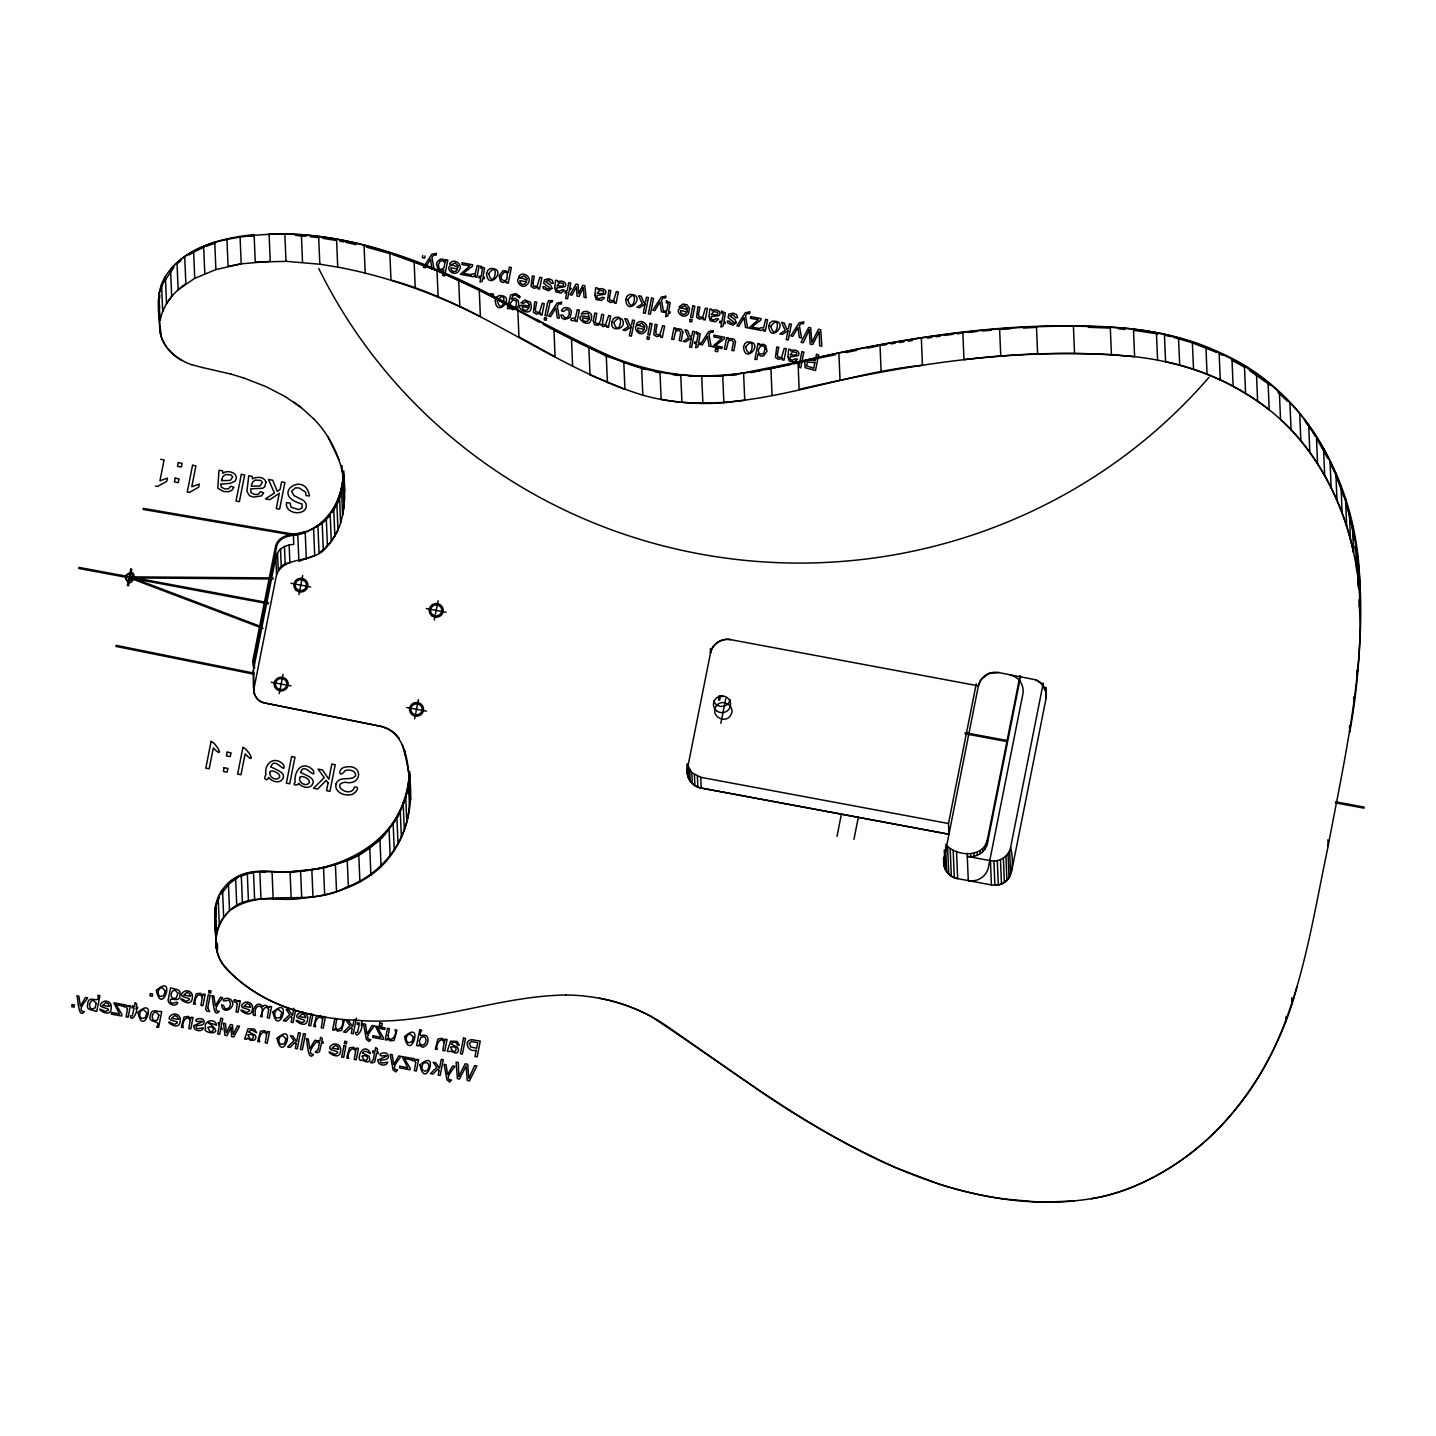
<?xml version="1.0" encoding="UTF-8"?>
<svg xmlns="http://www.w3.org/2000/svg" width="1436" height="1436" viewBox="0 0 1436 1436"><rect width="100%" height="100%" fill="white"/><g stroke="black" fill="none" stroke-linecap="round" stroke-linejoin="round"><path stroke-width="1.5" d="M409.17 772.622C408.004 842.16 334.103 877.252 272.481 871.419C259.252 870.449 245.215 871.149 233.817 878.688C213.551 891.505 212.995 917.155 216.1 938.247M358.677 1020.422C308.686 1018.68 254.316 1003.602 221.988 962.964C208.274 941.98 219.223 911.304 242.415 902.508C261.388 895.454 282.102 901.593 301.739 898.326C326.116 895.956 350.671 889.369 370.901 875.08C400.177 854.402 413.604 816.922 410.14 782.01M410.499 799.96C408.093 775.045 411.486 735.124 381.33 726.49L264.242 702.886C257.547 701.504 252.844 694.827 254.064 688.041L276.574 574.651C284.884 554.35 315.381 564.599 327.426 545.86C346.345 526.079 345.609 496.264 343.707 470.882M1359.264 606.566C1365.69 504.808 1316.65 394.056 1219.236 352.341C1173.768 330.836 1123.006 326.044 1073.374 325.864C978.867 324.841 885.24 341.624 793.498 362.895L748.228 371.978C673.322 387.738 599.71 357.456 536.633 319.474M286.41 504.916L286.464 502.636L290 503.013L291.131 507.195L298.526 509.6L302.027 508.003L302.116 503.982C268.37 495.151 305.024 469.41 309.512 495.959L306.048 495.617L305.563 492.117L299.191 487.971L295.421 487.881L291.508 491.22L293.967 495.582L303.517 500.446L305.958 503.462C308.507 512.724 295.798 514.985 289.982 510.552A7.844 7.629 -2.4 0 1 286.41 504.916M215.795 916.204L216.01 908.539M159.611 298.526L159.791 294.685M1327.905 839.755L1328.156 846.055C1352.64 714.966 1392.561 559.16 1316.435 436.526C1273.211 366.539 1190.516 330.136 1110.297 327.39C1005.11 321.431 900.157 338.322 798.003 362.141C741.281 376.986 679.856 383.466 623.816 362.267C508.847 312.492 400.59 229.455 269.07 233.996L270.219 261.316L241.212 263.829L215.903 269.591L214.754 242.289C319.654 215.292 427.425 259.521 518.342 309.368M343.15 472.982C343.114 500.428 325.99 528.538 297.755 533.995L298.903 561.296L314.717 555.463L313.586 528.161C333.69 517.75 342.701 494.487 343.33 472.893L344.478 500.195M343.958 476.465L341.912 490.43M191.544 364.672C177.741 359.808 164.781 349.756 160.742 335.162C158.983 315.723 154.567 294.075 165.391 276.394C184.49 247.046 221.736 237.837 254.513 234.571M159.647 327.552L159.145 292.495M1020.583 676.464L987.465 843.022C985.778 852.033 976.175 858.154 967.272 856.359L990.427 860.685L991.432 884.935L957.615 878.635C948.729 877.109 942.106 867.9 944.026 858.997L978.383 685.87A17.16 16.711 -2.4 0 1 980.985 679.695L988.614 673.574L998.63 672.533M1011.572 871.616L1046.054 698.47L1045.821 687.395M410.032 774.74L408.057 788.705M313.694 1015.037A164.422 160.15 -2.4 0 1 228.45 971.041A43.044 41.931 -2.4 0 1 223.675 917.317L229.563 910.729L228.414 883.427C240.081 872.442 256.775 870.503 272.05 872.065C297.521 872.388 323.441 869.731 347.243 860.146C383.322 846.737 407.716 810.784 409.368 772.694L410.516 800.014M343.886 506.962L342.594 515.147L341.463 487.935M121.073 576.339L121.27 575.298M125.973 576.285C124.806 585.691 139.328 577.99 130.694 573.826M137.982 579.48L138.179 578.439M399.136 738.194L394.415 732.791L388.384 728.842L381.312 726.419L264.206 702.868C249.72 699.314 254.244 681.597 253.328 670.504L275.856 557.132C277.489 548.767 285.926 544.639 293.788 544.406L293.375 534.659L297.755 533.995M279.248 693.624L283.071 674.435M298.921 594.683L302.727 575.495M422.812 255.482L422.363 257.672L424.625 258.103L425.056 255.895M293.913 1008.269L292.495 1015.432L288.708 1009.939L286.159 1009.454L289.785 1014.516L283.43 1020.763L285.89 1021.211L290.898 1016.114L292.046 1017.675L291.149 1022.199L293.124 1022.558L295.475 1010.764M354.082 1019.488L352.646 1026.65L348.876 1021.158L346.327 1020.673L349.953 1025.735L343.599 1031.981L346.04 1032.43L351.066 1027.332L352.197 1028.912L351.299 1033.417L353.292 1033.794L356.415 1018.052M414.627 718.88L418.432 699.691M434.282 619.939L438.106 600.751M362.034 1020.673L361.459 1023.509L362.913 1023.778L362.626 1025.268L361.172 1024.999C364.062 1028.014 355.859 1040.113 355.572 1032.43L357.582 1032.304L359.197 1024.622L357.205 1024.263L357.492 1022.755L359.485 1023.132M730.709 639.648C721.805 637.853 712.202 643.974 710.515 652.985L687.503 768.404C685.726 777.343 692.278 786.569 701.217 788.059L948.945 834.262L948.478 823.51L976.247 683.841M719.328 695.886L718.503 700.014L719.58 700.212L720.387 696.101M720.836 723.331L725.754 698.596M837.009 836.308L841.406 814.14L948.873 834.262M853.935 839.396L858.333 817.299M945.516 844.278C955.64 856.394 983.014 858.71 987.34 839.988L1020.009 675.62M990.427 860.685C999.33 862.497 1008.934 856.359 1010.621 847.348L1043.29 682.98M1328.192 845.983C1308.699 937.367 1296.941 1037.402 1233.883 1111.302C1200.532 1151.708 1155.154 1183.408 1104.015 1196.206C1033.776 1211.625 960.217 1195.488 895.274 1167.504C806.942 1129.36 731.139 1069.299 651.459 1016.67C625.324 1002.597 595.832 995.31 566.197 994.986M229.563 910.729C262.573 886.353 309.458 908.252 345.789 887.412C386.284 873.196 416.781 829.972 407.627 786.389M160.293 319.815C163.219 304.773 173.451 292.28 185.818 283.718M404.629 800.839L407.07 792.654M214.754 242.289C198.222 247.638 182.031 255.823 170.543 269.196L171.674 296.498L166.522 303.732L165.373 276.43L158.714 294.559L159.558 308.201M337.729 503.049L340.96 493.805M216.926 903.944L219.134 897.751M397.718 817.138L404.019 802.886M163.489 282.712L174.007 267.114M125.955 576.357L127.499 574.328L130.766 573.826M317.894 525.558L319.043 552.86A52.001 50.637 -2.4 0 0 331.285 541.3L337.981 529.974L336.85 502.726M991.378 884.935C1013.583 887.986 1014.355 863.305 1010.621 847.348M222.544 889.602C215.418 899.6 212.743 912.506 216.172 924.371M221.288 893.982L229.239 883.696L238.125 877.396M332.111 512.562L336.616 504.951M395.456 820.62L381.976 838.121M322.903 522.866L329.652 515.865M380.684 839.593L359.413 855.048M177.849 263.165L180.9 260.742M194.704 278.297L178.136 289.821L177.005 262.519M321.161 524.032L307.466 531.715M189.013 254.998L192.568 252.844M347.817 860.541L357.474 855.964M194.327 251.767L204.307 247.064M215.867 269.555L194.74 278.351L193.609 251.049M240.063 876.642L245.897 874.398M206.156 246.382L215.382 243.043M345.843 861.241L324.033 867.882M305.401 531.464C295.224 535.395 279.392 532.72 275.568 546.201L252.682 661.314L253.633 668.314M305.778 532.451C295.995 536.543 280.487 533.42 276.627 546.452L253.759 661.457L254.639 667.902M800.175 362.375L809.868 360.041M793.749 363.918L796.747 363.2M799.152 389.353C908.755 363.99 1021.911 345.986 1134.62 356.666C1173.643 361.082 1212.056 372.821 1245.586 393.5C1319.307 436.885 1358.061 523.314 1360.018 606.656M390.969 280.128C480.988 304.737 554.063 367.849 642.807 395.187C736.865 421.538 829.523 374.24 922.468 365.3L921.32 337.998M811.807 359.574L835.303 354.746M845.983 352.556L856.664 350.366M867.344 348.176L878.024 345.986M750.579 372.588L761.367 370.434M765.693 369.555L791.577 364.367M320.12 868.6L284.705 872.37M471.493 1039.718C462.805 1040.687 468.531 1053.127 476.267 1050.093L474.993 1056.483L477.147 1056.896L480.27 1041.154L471.834 1039.718M882.314 345.214L886.622 344.532M890.93 343.868L895.238 343.186M899.546 342.522L903.854 341.84M908.162 341.176L912.47 340.494M927.548 338.124L931.856 337.46M936.146 336.778L940.454 336.114M944.762 335.432L953.037 334.283M247.854 873.662L251.982 873.052M968.402 332.416L976.318 331.572M956.986 333.798L962.91 333.08M248.59 236.33L254.603 235.612M659.986 372.103L661.134 399.405A236.994 230.819 -2.4 0 0 723.87 402.762L744.745 400.267L743.597 373.073M730.78 375.424L736.686 374.814M982.673 330.98L991.163 330.19M723.403 696.514L718.862 696.388M1074.182 1201.052L1040.346 1202.219L1004.715 1199.042A388.528 378.422 -2.4 0 1 939.826 1184.467L895.292 1167.45A872.837 850.13 -2.4 0 1 752.195 1085.688L667.148 1026.327A172.948 168.443 -2.4 0 0 599.512 998.182M999.635 329.4L1010.477 328.808M1023.473 328.072L1036.469 327.354M722.918 376.232L689.316 376.214M566.215 994.986C496.156 995.974 429.274 1026.094 358.641 1020.422M273.109 577.918L129.635 576.859L129.617 577.918L273.109 578.977M258.175 872.137L265.516 872.316M1088.255 327.3L1110.207 328.108M295.565 235.432L306.065 236.276M285.961 261.316L319.797 264.242L318.648 236.922M962.838 332.362L963.969 359.664A823.223 801.791 -2.4 0 1 1111.464 354.638L1134.62 356.702L1133.471 329.4M1118.465 328.772L1125.07 329.454M1133.884 330.37L1158.08 333.96M310.356 236.743L318.971 237.712M673.071 374.76L678.959 375.514M322.813 238.304L336.186 240.476M319.779 264.188L337.729 267.132L336.58 239.83M297.431 534.838L143.331 508.38L143.133 509.421L292.836 535.125M687.377 764.114L687.557 768.404A17.16 16.711 -2.4 0 0 701.163 788.059L841.406 814.14M339.973 241.194L343.76 241.894M655.444 371.942L659.375 372.66M160.724 459.323L164.081 459.951L159.934 480.791L167.438 478.116L166.809 481.275L157.565 486.481L155.393 486.086M998.576 672.533L1035.769 679.802L1041.333 683.41L1046 691.811M290.916 583.285L310.625 586.965M426.295 608.541L446.058 612.221M268.586 602.761L78.998 567.399L78.783 568.441L268.37 603.802M965.189 732.701L1007.085 740.509M1335.534 801.791L1364.2 807.122L1363.985 808.163L1335.336 802.832M964.992 733.742L1006.869 741.55M271.26 682.226L290.969 685.887M406.621 707.463L426.402 711.161M687.629 775.081L687.162 764.329L691.865 772.73L700.768 777.307L948.478 823.51M254.01 673.143L116.119 645.356L115.903 646.397L253.795 674.184M202.476 367.526L231.016 374.114M1165.978 335.557L1171.255 336.652M337.711 267.096C387.379 276.448 435.305 293.734 480.378 316.512L479.229 289.21M345.807 242.361L356.074 244.676M645.644 369.537L606.279 356.11L553.937 330.226M191.509 364.654L202.512 367.562M366.431 247.118L390.036 253.616M1173.338 337.263L1192.077 342.701L1216.723 352.484M1009.203 674.507L1015.521 677.038M230.981 374.078L243.743 377.991M392.064 254.28L437.082 270.524M243.707 377.955L266.324 386.751L285.333 396.659M261.37 626.706L129.814 576.895L129.419 577.882L263.057 628.483M439.057 271.386L477.416 288.995M589.999 374.814L624.947 389.479L623.816 362.267M479.283 289.892L539.667 322.364M1218.769 353.292L1222.646 355.374M1232.375 360.58L1244.025 366.826M543.239 324.339L552.16 329.239M518.935 336.85L555.086 356.792L553.937 329.562M285.297 396.623L301.021 407.429L313.802 418.917M1249.41 370.398L1270.16 385.189M182.121 360.544C169.933 353.92 160.132 341.732 159.611 327.462M293.59 401.954L301.057 407.465M1277.95 392.297L1287.733 401.416M313.766 418.881C332.649 438.267 344.101 464.708 344.55 491.83M1305.234 421.538L1308.07 425.505M1309.076 426.905L1311.068 429.705M1312.073 431.105L1315.304 436.4M1317.476 439.937L1327.6 458.21M327.964 436.741L339.219 460.471M1330.418 463.882L1334.206 471.439M1335.139 473.324L1344.042 497.018M1346.447 504.951L1349.768 516.852M215.4 921.445L216.208 924.73M1350.666 520.514L1351.689 525.522M1352.084 527.497L1352.891 531.446M158.498 300.25L160.132 320.461M1353.466 535.718L1354.058 539.99M1354.92 546.416L1355.494 550.688M1356.374 557.096L1356.948 561.368M1357.792 578.6L1358.205 587.216M1357.702 561.243L1358.833 588.563M1359.156 599.602L1360.215 624.822A693.965 675.907 -2.4 0 1 1349.768 732.145L1349.463 725.934M1355.548 543.221L1356.697 570.541M1352.425 525.343L1353.574 552.645A275.335 268.173 -2.4 0 0 1309.847 452.34A209.333 203.894 -2.4 0 0 1280.535 419.402L1279.368 392.136M1356.823 670.307L1357.164 678.707M1349.302 511.934L1350.45 539.236M1345.496 498.723L1346.645 526.025M1353.645 697.124L1354.004 705.525M1341.009 485.745L1342.139 513.047M1335.839 473L1336.988 500.302M1330.005 460.543L1331.154 487.845M1323.543 448.373L1324.692 475.675M1316.435 436.526L1317.566 463.846M1308.699 425.056L1309.829 452.358M1299.706 413.406L1300.854 440.708M1289.923 402.421L1291.072 429.723M1268.078 382.586L1269.209 409.888A247.943 241.499 -2.4 0 0 1165.583 361.728L1164.417 334.462M1291.7 997.769L1291.969 1004.069M1286.028 1016.347L1286.189 1020.547M1256.482 374.042L1257.631 401.344M1244.456 366.198L1245.586 393.5M1231.98 359.054L1233.129 386.356M1219.128 352.628L1220.277 379.93M1205.917 346.938L1207.048 374.24M1192.365 342.001L1193.513 369.321M1178.525 337.837L1179.674 365.157M1156.447 332.901L1157.595 360.221M1110.297 327.39L1111.446 354.692M1073.41 326.187L1074.541 353.489M1036.469 326.618L1037.618 353.92M1045.587 687.449L1046.054 698.47M999.6 328.682L1000.748 355.984M1009.616 850.597L1010.639 874.865A17.178 16.729 -2.4 0 1 994.879 885.24L993.909 860.99M1008.018 853.522L1009.041 877.773M1005.918 856.018L1006.923 880.286M1003.369 858.082L1004.392 882.35M1000.461 859.625L1001.484 883.894M997.284 860.613L998.307 884.881M987.34 839.988L987.465 843.022M986.335 843.237L986.46 846.289M984.737 846.163L984.863 849.197M982.619 848.658L982.745 851.71M980.07 850.722L980.196 853.756M977.162 852.266L977.288 855.3M973.985 853.253L974.111 856.287M970.628 853.612L970.754 856.664M967.146 853.325L968.295 880.627M956.52 851.333L957.668 878.635A17.16 16.711 -2.4 0 1 951.278 876.122A17.286 16.837 -2.4 0 1 945.032 868.762A17.16 16.711 -2.4 0 1 944.008 859.051M953.181 850.363L954.312 877.665M950.183 848.82L951.332 876.122M947.616 846.755L948.765 874.057M945.606 846.378L946.665 871.58M944.278 849.843L945.085 868.762M943.721 857.256L944.08 865.657M943.524 858.189L943.703 862.39M879.999 344.837L881.148 372.139M838.875 352.897L840.024 380.199M798.003 362.141L799.152 389.443M770.917 368.119L772.047 395.421M722.721 375.532L723.87 402.834M701.737 376.196L702.886 403.498M710.335 648.677L710.515 652.985M700.768 777.307L701.217 788.059M680.772 375.047L681.92 402.367M697.411 776.337L697.86 787.09M694.432 774.776L694.88 785.528M691.865 772.73L692.314 783.482M689.765 770.252L690.213 780.987M688.167 767.416L688.616 778.168M641.677 367.885L642.807 395.187M606.261 355.446L607.41 382.748M588.868 347.602L590.016 374.904M571.474 338.914L572.623 366.216M517.804 309.602L518.952 336.921M458.64 279.284L459.789 306.586M436.975 269.806L438.124 297.108M414.106 260.921L415.237 288.241M389.838 252.862L390.987 280.164M409.691 771.509L409.96 777.809M408.955 771.509L409.134 775.709M404.916 750.759L405.096 754.959M405.634 794.88L406.783 822.182M403.157 802.778L404.306 830.098M400.231 810.137L401.38 837.457M396.892 816.958L398.023 844.278M393.141 823.277L394.29 850.579M389.066 829.093L390.197 856.394M364.062 245.753L365.193 273.073M379.93 839.306L381.079 866.608M369.752 847.779L370.901 875.08M358.767 854.671L359.915 881.991M342.019 465.479L342.271 471.78M342.755 479.732L343.904 507.034M339.47 495.797L340.619 523.099M333.726 508.793L334.875 536.113M347.243 860.146L348.392 887.466M330.172 514.052L331.303 541.354M326.277 518.558L327.426 545.86M322.149 522.381L323.297 549.683M335.414 864.364L336.545 891.666M301.398 235.019L302.529 262.321M323.513 867.47L324.662 894.79M305.186 531.876L306.335 559.178M311.827 869.642L312.976 896.944M284.849 234.05L285.997 261.352L255.249 262.106L254.136 234.84M289.139 545.106L289.875 562.661A15.24 14.845 -2.4 0 0 278.261 570.146L277.543 552.645M300.591 871.024L301.739 898.326M284.454 546.398L285.19 563.953M280.505 549.001L281.241 566.556M290.054 871.778L291.185 899.08M275.856 557.132L276.592 574.687M272.05 872.065L273.199 899.367M240.063 236.527L241.212 263.829L228.073 266.324L226.924 239.022M253.328 670.504L254.064 688.041M259.844 871.742L260.975 899.062M253.49 872.065L254.621 899.367M247.279 873.25L248.41 900.551M241.284 875.278L242.433 902.58M235.612 878.114L236.761 905.416M203.643 246.31L204.792 273.63M222.544 890.015L223.675 917.335M218.182 897.662L219.331 924.963M217.321 943.183L217.59 949.483M215.526 906.098L216.674 933.4M216.369 944.547L216.549 948.747M214.844 911.25L215.938 943.685M184.706 256.47L185.854 283.772M161.55 284.22L162.699 311.522M160.491 328.862L160.742 335.162M1358.869 579.354L1358.959 587.432M254.046 687.97L254.082 693.032M730.206 699.655A8.58 8.365 -2.4 0 1 713.656 700.822M968.295 880.591A17.16 16.711 -2.4 0 0 988.435 867.29L1022.845 694.162A17.16 16.711 -2.4 0 0 1015.593 677.11M998.523 672.569A17.16 16.711 -2.4 0 0 988.489 673.628A17.304 16.855 -2.4 0 0 980.985 679.695L978.437 685.87L730.655 639.648A17.16 16.711 -2.4 0 0 720.639 640.707M1035.715 679.802A17.178 16.729 -2.4 0 1 1046.305 695.096M1209.058 377.255A534.282 520.37 -2.4 0 1 318.756 268.496M710.461 652.985A17.16 16.711 -2.4 0 1 720.585 640.743M402.242 744.745A210.553 205.079 -2.4 0 1 410.283 786.192M1091.001 1198.827A190.126 185.19 -2.4 0 0 1141.476 1183.192A261.244 254.441 -2.4 0 0 1233.883 1111.302A341.66 332.775 -2.4 0 0 1296.888 987.214M111.2 1005.631C112.564 1023.473 89.66 1002.436 105.223 1011.59C116.424 1007.192 93.681 1009.257 102.387 1002.238C105.384 999.707 110.823 1001.592 111.2 1005.631M180.146 1018.501C181.492 1036.325 158.606 1015.324 174.151 1024.442C185.459 1019.973 162.25 1022.414 171.315 1015.108C174.33 1012.559 179.751 1014.462 180.146 1018.501M216.531 1025.089C198.868 1019.524 215.49 1025.017 215.741 1031.048C213.587 1035.23 202.422 1030.868 205.599 1029.02C202.638 1020.619 215.131 1017.334 216.531 1025.089M265.965 481.957L264.798 486.714L262.698 488.258L250.779 488.832L250.977 492.674L254.567 494.487L258.247 494.343L260.472 491.776L263.668 492.835L261.531 495.869L253.562 497.107L249.559 495.761L246.902 491.435L248.751 475.747L252.269 476.411L252.449 478.906C256.703 476.447 264.152 476.519 265.965 481.957M307.573 1016.814C308.919 1034.638 286.051 1013.619 301.596 1022.773C312.797 1018.375 290.054 1020.422 298.76 1013.421C301.757 1010.872 307.178 1012.775 307.573 1016.814M340.565 1048.406C341.912 1066.248 319.007 1045.228 334.57 1054.383C345.789 1049.985 323.028 1052.032 331.734 1045.013C334.75 1042.482 340.188 1044.385 340.565 1048.406M529.292 304.486L529.292 306.209C504.018 300.232 536.041 324.644 530.602 302.386L524.948 299.98L520.963 302.816L522.973 303.445L526.527 301.668L529.292 304.486M270.058 772.155C268.514 777.217 276.735 781.74 279.643 777.145C280.971 773.017 270.076 768.798 270.058 772.155M457.904 265.696L457.904 267.419C448.463 261.406 445.375 269.95 453.22 273.235A5.241 5.098 -2.4 0 0 458.981 270.686C463.918 264.35 453.273 257.08 449.594 264.027L451.586 264.655L455.14 262.878L457.904 265.696M687.413 308.507L687.395 310.23C677.954 304.217 674.884 312.743 682.71 316.046A5.223 5.098 -2.4 0 0 688.49 313.497L689.495 308.471L687.198 304.917L683.069 304.001L679.084 306.837L681.095 307.466L684.631 305.689L687.413 308.507M87.668 1004.285C85.298 1010.998 95.099 1009.957 94.938 1011.052L96.768 1011.393L99.892 995.669L97.917 995.292C100.161 1005.559 88.206 993.102 87.668 1004.285M192.298 995.31C193.627 1013.134 170.758 992.114 186.303 1001.269C197.522 996.871 174.761 998.917 183.467 991.917C186.483 989.368 191.903 991.271 192.298 995.31M252.449 1006.528C253.777 1024.353 230.909 1003.333 246.454 1012.488C257.654 1008.072 234.93 1010.136 243.617 1003.136C246.633 1000.587 252.036 1002.49 252.449 1006.528M499.19 275.73L500.482 281.276L502.977 282.515L506.711 281.42L506.423 282.892L508.218 283.233L511.36 267.455L509.367 267.096L508.272 272.643L505.49 270.632L502.762 270.901L499.19 275.73M208.023 1027.422C211.469 1038.479 217.949 1024.371 208.023 1027.422M248.123 1034.907C251.91 1046.072 257.744 1031.694 248.123 1034.907M299.765 777.702C298.221 782.746 306.442 787.287 309.332 782.674C310.697 778.312 299.765 774.489 299.765 777.702M362.195 1056.178C365.624 1067.235 372.086 1053.127 362.195 1056.178M444.837 262.519L444.227 267.383L442.055 269.214A2.8 2.728 -2.4 0 1 438.788 267.796L438.536 264.332L440.134 261.226L442.611 260.544L444.837 262.519M450.778 1047.239C454.548 1058.422 460.4 1044.044 450.778 1047.239M526.886 278.566L526.886 280.289C509.942 271.009 520.317 293.985 527.963 283.556C532.9 277.202 522.255 269.95 518.575 276.897L520.568 277.525L524.122 275.748L526.886 278.566M644.638 326.008L644.62 327.731C627.694 318.433 638.069 341.427 645.715 330.98C650.652 324.644 640.007 317.392 636.31 324.321L638.32 324.949L641.856 323.19L644.638 326.008M458.892 1076.408L465.156 1063.807L467.723 1064.273L468.836 1078.508L474.652 1065.566L476.86 1065.979L469.446 1080.913L467.256 1080.5L466.09 1065.997L459.466 1079.046L457.402 1078.669L456.109 1062.119L458.246 1062.514L458.892 1076.408M221.683 1005.164C222.652 1016.096 237.909 1006.959 230.927 999.707C224.985 994.951 218.362 1003.692 228.306 1000.03C231.95 1001.7 230.586 1008.557 226.619 1008.79C223.011 1009.364 225.057 1003.961 221.683 1005.164M127.445 1008.772L126.135 1016.867L128.109 1017.244L130.371 1005.846L128.594 1005.523C129.814 1009.293 122.868 1000.73 124.268 1006.959L126.117 1006.851L127.445 1008.772M207.735 1007.731L209.584 1011.572L206.622 1010.944L205.635 1008.736L208.238 994.915L210.212 995.292L207.735 1007.731M519.742 296.372L519.706 298.042L515.506 295.098L513.28 295.242L511.324 299.011L514.86 298.114L518.252 300.519L518.773 304.827L517.57 307.717L512.526 309.781L509.439 307.501L509.17 308.884L507.339 308.543L510.606 295.008L515.811 293.5L519.742 296.372M237.353 1003.818L236.042 1011.913L238.017 1012.29L240.279 1000.892L238.502 1000.569C239.794 1004.159 232.758 995.794 234.194 1002.005L236.007 1001.897L237.353 1003.818M388.151 1035.356C388.564 1044.51 398.257 1035.553 394.99 1029.756L396.964 1030.115L394.092 1040.364L390.125 1040.92L387.325 1038.408L386.984 1040.077L385.225 1039.736L387.487 1028.355L389.461 1028.715L388.151 1035.356M415.704 1062.55L414.376 1070.646L416.368 1071.005L418.63 1059.624L416.835 1059.283C418.055 1063.053 411.109 1054.491 412.545 1060.719L414.358 1060.63L415.704 1062.55M96.23 1003.387L95.081 1008L91.563 1009.041C88.188 1007.174 89.409 1000.748 93.268 1000.3L96.23 1003.387M266.611 1034.71L265.247 1042.823L267.24 1043.2L269.501 1031.802L267.706 1031.461L267.383 1033.094L264.583 1030.617L260.508 1031.245L257.726 1041.423L259.719 1041.8C257.529 1037.402 263.488 1027.781 266.611 1034.71M322.615 1019.704L321.251 1027.817L323.208 1028.176L325.487 1016.796L323.71 1016.455L323.387 1018.07L320.569 1015.593L316.405 1016.311L313.712 1026.399L315.705 1026.776C313.353 1022.396 319.51 1012.757 322.615 1019.704M335.521 1025.537C336.168 1034.8 345.268 1025.663 342.36 1019.937L344.335 1020.314L341.553 1030.456L337.496 1031.102L334.696 1028.589L334.355 1030.258L332.596 1029.935L334.857 1018.537L336.85 1018.914L335.521 1025.537M146.867 1012.847L145.305 1017.747L141.805 1018.411C138.107 1016.688 139.507 1009.885 143.564 1009.705L146.867 1012.847M165.284 990.822L163.704 995.722L160.222 996.404C156.542 994.645 157.924 987.86 161.999 987.681L165.284 990.822M281.833 1012.559L280.271 1017.46L276.771 1018.142C273.073 1016.401 274.473 1009.598 278.548 1009.418L281.833 1012.559M285.997 1038.802L284.436 1043.703L280.935 1044.367C277.292 1042.608 278.62 1035.841 282.712 1035.661L285.997 1038.802M413.424 1037.115L411.863 1042.015L408.363 1042.68C404.665 1040.938 406.065 1034.171 410.14 1033.974L413.424 1037.115M419.384 1040.867L419.868 1043.936L422.292 1045.282C426.097 1044.852 427.515 1038.461 424.141 1036.577L420.91 1037.295L419.384 1040.867M696.37 332.003L696.316 333.762L698.111 334.552L696.675 342.289L694.683 341.93L694.396 343.419L696.388 343.796L695.58 347.781L697.788 346.991L698.363 344.173L699.817 344.443L700.104 342.935L698.65 342.666L700.158 333.78L696.37 332.003M721.59 311.235L721.536 312.994L723.331 313.784L721.895 321.52L719.903 321.161L719.615 322.651L721.608 323.028L720.818 327.013L723.008 326.223L723.582 323.405L725.036 323.674L725.324 322.167L723.87 321.897L725.395 313.012L721.59 311.235M158.893 1015.126L157.386 1020.045L154.208 1020.727C150.798 1018.86 152.09 1012.416 155.932 1011.913L158.893 1015.126M444.191 1042.392L442.826 1050.488L444.801 1050.865L447.063 1039.467L445.286 1039.143L444.963 1040.759L442.144 1038.282L437.98 1039L435.305 1049.088L437.28 1049.447C434.946 1045.067 441.085 1035.446 444.191 1042.392M480.773 266.306L480.719 268.065L482.514 268.855L481.096 276.609L479.103 276.233L478.798 277.74L480.791 278.117L480.001 282.102L482.209 281.312L482.765 278.476L484.219 278.746L484.524 277.256L483.07 276.986L484.578 268.101L480.773 266.306M666.394 300.932L666.34 302.691L668.153 303.481L666.699 311.235L664.706 310.858L664.419 312.366L666.412 312.743L665.604 316.71L667.812 315.92L668.386 313.102L669.84 313.371L670.127 311.863L668.673 311.594L670.199 302.709L666.394 300.932M421.753 1066.553L422.292 1069.784L424.984 1071.238C429.059 1071.077 430.477 1064.238 426.761 1062.532L423.279 1063.178L421.753 1066.553M177.884 993.084L176.377 997.876L173.11 998.523C169.61 996.799 171.028 990.337 174.869 990.086L177.884 993.084M190.18 1020.457L188.798 1028.571L190.773 1028.93L193.034 1017.532L191.257 1017.209L190.934 1018.824L188.134 1016.365L184.059 1016.993L181.277 1027.153L183.269 1027.53C181.223 1023.276 186.824 1013.403 190.18 1020.457M202.332 997.266L200.95 1005.38L202.925 1005.738L205.186 994.358L203.427 994.017L203.104 995.633L200.286 993.173L196.122 993.892L193.429 1003.961L195.404 1004.338C193.07 999.941 199.209 990.337 202.332 997.266M355.607 1051.314L354.225 1059.427L356.2 1059.786L358.479 1048.388L356.684 1048.065L356.361 1049.68L353.561 1047.221L349.397 1047.921L346.704 1058.027L348.697 1058.386C346.327 1053.97 352.538 1044.439 355.607 1051.314M268.694 1009.544L267.329 1017.747L269.322 1018.124L271.584 1006.744L269.806 1006.403C270.004 1009.472 264.888 1002.364 262.716 1006.708C258.085 999.6 251.372 1008.97 253.49 1015.18L255.446 1015.539C252.862 1001.52 267.437 1004.536 260.401 1016.455L262.375 1016.832C260.454 1012.883 265.624 1002.867 268.694 1009.544M486.553 273.45C487.971 292.406 508.703 267.67 490.286 268.514L487.917 270.112L486.553 273.45M495.223 300.537C496.641 319.492 517.373 294.757 498.956 295.601L496.587 297.198L495.223 300.537M611.844 322.292C610.013 333.421 627.873 328.898 622.201 319.474L618.539 317.194L615.577 317.356L613.208 318.954L611.844 322.292M625.791 299.424C627.191 318.379 647.941 293.644 629.506 294.488L627.155 296.085L625.791 299.424M743.525 346.848C744.943 365.803 765.675 341.086 747.241 341.912L744.889 343.509L743.525 346.848M768.727 326.08C770.145 345.035 790.877 320.3 772.442 321.143L770.091 322.741L768.727 326.08M591.542 315.669C591.955 335.27 566.646 310.158 589.46 317.428L587.988 313.389L581.149 314.035L583.483 311.648L587.019 311.307L590.788 313.604L591.542 315.669M436.49 264.116L438.339 270.022L443.796 269.896L442.683 275.497L444.657 275.874L447.799 260.131L445.95 259.79L445.663 261.226L444.514 259.701L440.744 258.965L437.37 261.585L436.49 264.116M571.438 311.917L570.038 317.625L564.779 319.528L561.853 318.002L560.83 315.04L562.822 315.112L565.012 317.912L567.669 317.32L569.266 314.197L569.015 310.679L566.861 309.189L563.361 311.504L561.458 310.876C562.93 305.904 570.918 306.855 571.438 311.917M593.265 320.856L594.63 324.841L598.238 325.236L600.14 324.051L603.03 326.654L606.961 325.469L606.638 327.067L608.415 327.39L610.677 315.992L608.702 315.615L605.453 324.913L602.366 324.123L603.73 314.699L601.738 314.322L600.428 320.946L599.117 323.351L596.909 323.782L595.222 322.292L596.802 313.407L594.827 313.03L593.265 320.856M220.857 484.129L221.252 487.127L224.86 488.958L228.521 488.796L230.747 486.248L233.942 487.289L231.824 490.322L228.468 491.722L223.837 491.561L217.787 488.312L219.026 470.2L222.544 470.864L222.724 473.359C228.055 468.944 240.207 473.665 235.073 481.168L230.334 483.34L220.857 484.129M488.617 273.72C493.984 291.939 500.231 258.372 488.617 273.72M609.456 297.485L609.959 300.375L613.621 300.609L616.367 291.58L618.342 291.957L616.08 303.355L614.303 303.014L614.626 301.398L610.533 302.583L607.536 300.627L608.846 290.18L610.838 290.539L609.456 297.485M745.571 347.135C750.956 365.336 757.185 331.77 745.571 347.135M770.773 326.349C776.158 344.568 782.387 311.002 770.773 326.349M497.287 300.824C502.654 319.025 508.882 285.459 497.287 300.824M613.908 322.561C619.275 340.781 625.504 307.196 613.908 322.561M627.837 299.693C633.222 317.894 639.451 284.328 627.837 299.693M698.488 314.089L699.009 316.979L702.653 317.212L705.399 308.184L707.392 308.56L705.13 319.959L703.335 319.618L703.658 318.002L699.565 319.187L696.568 317.23L697.878 306.783L699.87 307.16L698.488 314.089M777.379 354.279L777.881 357.169L781.543 357.402L784.289 348.374L786.282 348.751L784.002 360.149L782.225 359.808L782.548 358.192L778.456 359.377L775.44 357.42L776.768 346.974L778.761 347.332L777.379 354.279M510.301 303.319L510.624 306.658A2.998 2.926 -2.4 0 0 513.98 308.112L516.116 306.353L516.439 301.147L513.047 299.711L510.301 303.319M535.359 309.135L535.861 312.025L539.523 312.258L542.269 303.229L544.244 303.606L541.982 315.005L540.205 314.663L540.528 313.048L536.418 314.233L533.42 312.276L534.748 301.829L536.723 302.188L535.359 309.135M532.953 283.215L533.456 286.105L537.118 286.338L539.882 277.31L541.857 277.686L539.595 289.085L537.8 288.744L538.123 287.128L534.03 288.313L531.033 286.356L532.343 275.909L534.336 276.286L532.953 283.215M655.713 331.59L656.234 334.48L659.896 334.714L662.642 325.685L664.617 326.044L662.355 337.442L660.56 337.119L660.883 335.503L656.79 336.688L653.793 334.732L655.103 324.285L657.096 324.644L655.713 331.59M436.185 253.418L436.059 255.267L433.851 254.908L431.913 257.152L434.085 269.394L431.949 268.999L430.513 259.144L425.361 267.778L423.369 267.401L431.751 254.262L436.185 253.418M765.155 348.715L763.467 353.83L759.841 353.956C755.013 350.115 763.306 341.229 765.155 348.715M713.225 330.567L713.082 332.416L710.892 332.057L708.953 334.301L711.125 346.543L708.989 346.148L707.535 336.293L702.384 344.927L700.409 344.55L708.792 331.411L713.225 330.567M749.736 311.899L749.592 313.748L747.384 313.389L745.463 315.633L747.617 327.875L745.481 327.48L744.045 317.625L738.894 326.259L736.901 325.882L745.284 312.743L749.736 311.899M501.2 276.107L501.469 279.553L504.718 280.971L506.944 279.033L507.303 273.702A2.854 2.782 -2.4 0 0 504.018 272.284L501.2 276.107M803.639 321.951L803.496 323.818L801.288 323.441L799.367 325.685L801.521 337.945L799.385 337.532L797.949 327.677L792.798 336.311L790.805 335.934L799.188 322.795L803.639 321.951M561.512 302.26L561.368 304.127L559.16 303.75L557.24 305.994L559.412 318.254L557.276 317.859L555.822 307.986L550.67 316.62L548.696 316.243L557.06 303.104L561.512 302.26M665.712 296.229L665.568 298.078L663.36 297.719L661.44 299.962L663.611 312.204L661.457 311.809L660.021 301.955L654.852 310.589L652.895 310.212L661.26 297.072L665.712 296.229M168.497 998.307C166.343 1003.441 174.025 1007.354 177.418 1003.638C178.962 999.456 170.471 1006.762 170.256 1000.569C169.771 996.476 180.523 1003.89 179.913 994.699C181.851 988.255 172.446 989.296 172.41 988.237L170.579 987.896L168.497 998.307M109.19 1006.421L102.638 1005.451L105.905 1002.669L108.49 1003.908L109.19 1006.421M178.118 1019.273L171.566 1018.303L174.851 1015.521L177.4 1016.778L178.118 1019.273M190.27 996.081L183.718 995.112L187.003 992.33L189.552 993.586L190.27 996.081M305.545 1017.585L298.993 1016.616L302.278 1013.834L304.863 1015.09L305.545 1017.585M338.555 1049.195L331.985 1048.226L335.27 1045.444L337.837 1046.7L338.555 1049.195M682.854 332.075L681.22 340.96L679.228 340.601L680.772 332.219L678.797 330.154L675.692 331.303L673.717 339.56L671.725 339.201L674.005 327.803L675.764 328.126L675.441 329.813L677.343 328.664L681.382 329.311L682.854 332.075M735.519 341.894L733.868 350.797L731.893 350.42L733.437 342.037L731.462 339.973L728.357 341.122L726.365 349.397L724.39 349.02L726.652 337.622L728.429 337.945L728.088 339.632L729.991 338.483L734.047 339.129L735.519 341.894M250.42 1007.3L243.869 1006.331L247.136 1003.549L249.72 1004.805L250.42 1007.3M554.745 287.721L556.055 292.064L561.153 292.962L564.402 290.341L562.517 289.713L559.017 291.311L556.899 290.234L556.773 287.972L565.066 286.715C568.1 282.282 560.92 279.499 557.76 282.102L557.653 280.63L555.588 280.235L554.745 287.721M709.007 316.476L710.299 320.838L715.415 321.736L718.646 319.115L716.761 318.487L713.279 320.084L711.143 319.007L711.035 316.746L719.31 315.489C722.344 311.056 715.182 308.273 712.023 310.876L711.915 309.404L709.833 309.009L709.007 316.476M787.897 356.666L789.19 361.028L794.288 361.908L797.536 359.287L795.652 358.677L792.169 360.274L790.033 359.197L789.908 356.936L798.201 355.679C801.234 351.228 794.054 348.445 790.913 351.066L790.787 349.594L788.723 349.199L787.897 356.666M594.881 295.188L596.173 299.55L601.271 300.447L604.52 297.826L602.635 297.198L599.153 298.796L597.017 297.719L596.891 295.457L605.184 294.2C608.218 289.767 601.038 286.985 597.897 289.587L597.771 288.115L595.707 287.721L594.881 295.188M271.063 766.968C275.317 769.337 289.336 773.501 280.774 781.005C276.592 782.997 271.404 781.005 268.711 777.432C266.629 782.333 262.878 778.384 265.929 774.866C263.703 762.785 275.389 755.156 283.646 764.957C286.572 776.05 273.917 754.995 271.063 766.968M300.77 772.496C304.647 774.955 318.81 778.474 310.822 786.336C306.783 788.615 301.47 786.766 298.67 783.284C298.778 785.636 291.149 786.03 295.152 782.225C293.698 770.091 303.337 759.572 313.353 770.504C316.279 781.597 303.606 760.524 300.77 772.496M248.733 1031.82L255.159 1035.159L256.021 1037.582L254.657 1040.005L250.797 1040.4L247.333 1038.031L246.669 1039.359L244.587 1038.964L248.105 1028.697L254.459 1029.073L256.631 1032.771L251.497 1029.827L248.733 1031.82M362.787 1053.109L369.034 1056.25L369.914 1059.804C367.885 1065.243 361.782 1058.26 360.795 1060.54C356.631 1059.858 361.334 1044.331 368.514 1050.344C374.509 1058.727 364.762 1047.185 362.787 1053.109M451.389 1044.169L457.635 1047.329L458.497 1050.865C456.558 1056.25 450.509 1049.447 449.396 1051.601L447.242 1051.314L450.581 1041.19L457.115 1041.423L459.287 1045.121L457.312 1045.013C457.546 1041.908 451.712 1040.867 451.389 1044.169M124.914 576.015C131.071 596.55 141.608 561.997 124.914 576.015M130.712 569.105L127.445 585.529L128.522 585.726L131.789 569.32L130.712 569.105M175.174 478.17L174.438 481.904L178.261 482.604L179.015 478.888L175.174 478.17M178.279 462.607L177.543 466.323L181.367 467.041L182.103 463.325L178.279 462.607M72.231 1004.536L71.8 1006.744L74.062 1007.157L74.51 1004.967L72.231 1004.536M192.568 465.264L187.254 492.027L189.408 492.422L198.653 487.199L199.281 484.058L191.778 486.732L195.924 465.892L192.568 465.264M111.613 1012.434L111.272 1014.103L121.611 1016.024L121.934 1014.462L116.136 1004.751L123.137 1006.133L123.46 1004.554L113.893 1002.777L119.493 1014.013L111.613 1012.434M221.808 479.516L221.557 480.719L230.334 480.396L232.65 476.878L230.945 474.867L225.667 474.508L222.993 476.357L221.808 479.516M132.292 1006.205L131.986 1007.713L133.997 1008.09L132.381 1015.755L130.461 1015.898C130.676 1023.599 138.825 1011.411 135.953 1008.449L137.407 1008.718L137.694 1007.21L136.24 1006.941L136.815 1004.123L135.074 1002.597L134.284 1006.582L132.292 1006.205M241.338 474.365L236.042 501.002L239.381 501.631L244.676 474.993L241.338 474.365M137.946 1012.38C143.349 1039.538 158.445 994.053 137.946 1012.38M150.403 993.658L149.954 995.866L152.216 996.279L152.647 994.089L150.403 993.658M251.533 485.063L251.282 486.265L260.06 485.942L262.357 482.406L260.67 480.414L255.375 480.055L252.718 481.904L251.533 485.063M150.565 1014.713C146.436 1024.658 162.789 1019.004 156.596 1027.081L158.57 1027.458L161.694 1011.698L159.899 1011.357C159.647 1012.559 151.139 1007.821 150.565 1014.713M156.38 990.355C161.765 1017.532 176.879 972.028 156.38 990.355M211.11 741.443L205.797 768.17L209.153 768.798L213.3 747.976C225.308 760.272 216.872 743.507 211.11 741.443M224.088 767.721L223.352 771.437L227.175 772.155L227.911 768.44L224.088 767.721M227.175 752.159L226.439 755.875L230.263 756.592L231.016 752.877L227.175 752.159M279.302 493.32L276.268 508.506L279.625 509.134L284.92 482.496L281.564 481.868L280.056 489.514L277.238 491.291L272.661 480.216L268.514 479.427L274.438 493.122L265.445 498.866L269.788 499.692L279.302 493.32M242.935 747.384L237.622 774.112L240.979 774.74L245.125 753.918C257.152 766.214 248.715 749.448 242.935 747.384M193.878 1025.645C192.711 1030.689 201.614 1032.771 203.409 1028.068C202.62 1027.081 194.075 1031.138 196.481 1025.735C199.317 1025.178 204.899 1025.914 204.145 1021.391C203.589 1016.473 191.903 1019.093 197.145 1021.624C209.1 1020.098 197.288 1023.653 193.878 1025.645M209.1 990.589L208.651 992.832L210.625 993.191L211.074 990.948L209.1 990.589M218.29 1022.953L219.205 1026.148L217.662 1033.938L219.618 1034.315L220.839 1028.158L222.041 1029.612L221.18 1026.453L222.742 1018.591L220.785 1018.214L219.546 1024.46L218.29 1022.953M291.634 756.575L286.356 783.194L289.695 783.823L294.99 757.203L291.634 756.575M272.93 1012.093C278.315 1039.251 293.411 993.766 272.93 1012.093M277.094 1038.336C282.497 1065.494 297.593 1020.009 277.094 1038.336M328.09 783.051L326.564 790.697L329.921 791.326L335.216 764.706L331.86 764.078L328.844 779.263L322.454 769.929L318.128 769.122L324.267 777.684L313.515 788.256L317.661 789.028L326.169 780.394L328.09 783.051M336.114 783.769C333.906 791.81 343.886 796.118 350.438 794.7C354.387 795.203 361.764 785.995 354.441 787.072C350.869 799.224 329.849 784.433 345.196 782.225C362.375 786.282 363.559 763.342 345.376 767.111C337.496 767.919 338.465 779.604 345.143 770.647C348.894 769.068 356.684 770.593 355.518 775.996C350.707 781.507 339.237 775.171 336.114 783.769M296.211 1043.918L295.313 1048.424L297.288 1048.801L300.411 1033.076L298.437 1032.699L296.66 1041.674L292.89 1036.164L290.323 1035.679L293.949 1040.741L287.613 1046.988L290.054 1047.454L295.062 1042.339L296.211 1043.918M303.499 1033.651L300.375 1049.375L302.35 1049.752L305.491 1034.01L303.499 1033.651M310.948 1014.085L308.686 1025.466L310.679 1025.842L312.94 1014.444L310.948 1014.085M462.302 262.842L461.979 264.511L469.895 265.893L460.4 274.312L469.949 276.089L470.254 274.527L463.254 273.289L472.354 266.342L472.659 264.78L462.302 262.842M317.787 1040.813L317.5 1042.303L319.492 1042.68L318.11 1049.608L315.238 1052.121L317.123 1052.66L319.51 1051.762L321.467 1043.057L322.921 1043.326L323.208 1041.818L321.754 1041.549L322.31 1038.731L320.587 1037.205L319.797 1041.172L317.787 1040.813M475.442 275.317L475.101 277.058L476.878 277.381L479.139 265.983L477.165 265.606L475.19 273.773L471.636 274.168L470.595 275.838L472.516 276.843L475.442 275.317M491.238 293.716L490.807 295.906L493.051 296.337L493.499 294.129L491.238 293.716M343.94 1045.677L341.678 1057.075L343.653 1057.452L345.914 1046.054L343.94 1045.677M344.802 1041.351L344.353 1043.577L346.345 1043.936L346.776 1041.728L344.802 1041.351M373.145 1035.769L372.804 1037.42L383.161 1039.359L383.466 1037.797L377.686 1028.086L384.686 1029.45L384.992 1027.889L375.424 1026.112L381.025 1037.331L373.145 1035.769M372.947 1051.098L372.642 1052.606L374.652 1052.965L373.27 1059.894L370.416 1062.425L372.283 1062.945L374.67 1062.048L376.609 1053.342L378.081 1053.611L378.368 1052.103L376.914 1051.834L377.471 1049.016L375.729 1047.49L374.94 1051.475L372.947 1051.098M379.786 1022.953L379.319 1025.358L381.761 1025.807L382.245 1023.419L379.786 1022.953M378.117 1060.001C376.932 1065.189 386.248 1067.181 387.756 1062.155C386.23 1062.155 378.117 1064.991 380.899 1060.019C384.166 1060.271 390.736 1059.05 387.666 1054.473C385.907 1051.044 376.465 1053.916 381.366 1055.981C393.338 1054.455 381.545 1058.027 378.117 1060.001M544.603 317.661L544.154 319.905L546.147 320.282L546.595 318.038L544.603 317.661M547.421 303.552L545.034 315.561L547.008 315.938L550.078 302.045L551.962 302.152L552.663 300.591L548.552 300.716L547.421 303.552M404.521 1036.648C409.906 1063.807 425.02 1018.321 404.521 1036.648M399.854 1066.212L399.531 1067.863L409.888 1069.802L410.193 1068.24L404.413 1058.529L411.396 1059.894L411.701 1058.332L402.152 1056.537L407.752 1067.774L399.854 1066.212M557.222 285.746L562.266 286.267L563.63 284.92L563.289 283.52L559.501 282.784L557.222 285.746M565.461 291.454L565.12 293.141L566.861 292.19L565.622 298.437L567.597 298.796L569.159 290.916L571.151 288.313L569.5 289.228L570.72 283.071L568.746 282.695L567.184 290.503L565.461 291.454M419.707 1029.863L416.584 1045.587L418.414 1045.929C418.379 1042.644 422.04 1049.447 424.571 1046.449C427.336 1045.049 428.323 1041.728 427.928 1038.838C427.048 1030.581 415.919 1040.615 421.663 1030.24L419.707 1029.863M419.94 1064.973C425.343 1092.132 440.439 1046.647 419.94 1064.973M577.38 309.781L575.423 317.948L571.851 318.325L570.81 319.995L572.731 321L575.656 319.492L575.315 321.215L577.092 321.556L579.354 310.14L577.38 309.781M439.057 1070.556L438.159 1075.079L440.152 1075.456L443.275 1059.714L441.283 1059.355L439.506 1068.312L435.736 1062.802L433.169 1062.335L436.795 1067.397L430.459 1073.643L432.9 1074.092L437.926 1068.994L439.057 1070.556M597.34 293.231L602.384 293.752L603.748 292.406L603.407 291.005L599.62 290.269L597.34 293.231M463.541 1038.048L460.417 1053.773L462.41 1054.132L465.533 1038.408L463.541 1038.048M469.321 1043.469L470.739 1046.952L476.644 1048.244L477.757 1042.626L471.457 1041.621L469.321 1043.469M631.176 326.834L629.381 335.809L631.373 336.168L634.497 320.425L632.522 320.066L631.625 324.59L629.955 325.631L627.245 319.079L624.804 318.63L628.304 326.708L622.991 330.101L625.558 330.585L631.176 326.834M645.105 303.947L643.328 312.922L645.32 313.299L648.444 297.557L646.451 297.198L645.554 301.704L643.902 302.763L641.192 296.211L638.733 295.744L642.251 303.84L636.938 307.232L639.505 307.717L645.105 303.947M651.531 298.132L648.39 313.874L650.382 314.251L653.506 298.509L651.531 298.132M647.385 336.85L646.954 339.075L648.928 339.452L649.377 337.227L647.385 336.85M650.077 323.333L647.815 334.732L649.79 335.109L652.052 323.71L650.077 323.333M690.16 319.348L689.711 321.574L691.703 321.951L692.152 319.725L690.16 319.348M692.852 305.85L690.572 317.248L692.565 317.607L694.827 306.209L692.852 305.85M691.38 338.052L689.603 347.027L691.578 347.404L694.701 331.662L692.726 331.285L691.829 335.809L690.16 336.868L687.467 330.316L685.008 329.849L688.508 337.945L683.195 341.337L685.762 341.822L691.38 338.052M711.466 314.52L716.528 315.04L717.892 313.694L717.533 312.294L713.746 311.558L711.466 314.52M714.248 335.306L713.907 336.975L721.841 338.357L712.328 346.776L721.895 348.553L722.2 346.991L715.182 345.753L724.283 338.806L724.588 337.245L714.248 335.306M715.649 348.858L715.164 351.264L717.623 351.73L718.108 349.325L715.649 348.858M750.741 316.638L750.418 318.307L758.334 319.689L748.82 328.108L758.387 329.885L758.711 328.323L751.674 327.085L760.775 320.138L761.098 318.577L750.741 316.638M758.029 343.473L754.905 359.215L756.88 359.574L757.993 353.938L760.9 356.11L763.665 355.841L767.039 351.066L765.621 345.394L763.198 344.173L759.59 345.25L759.859 343.814L758.029 343.473M765.603 319.42L763.629 327.57L760.075 327.964L759.034 329.634L760.954 330.639L763.88 329.131L763.539 330.854L765.316 331.178L767.578 319.779L765.603 319.42M788.041 330.621L786.264 339.596L788.256 339.955L791.38 324.231L789.387 323.854L788.49 328.377L786.838 329.418L784.128 322.867L781.687 322.418L785.187 330.495L779.874 333.906L782.44 334.373L788.041 330.621M790.356 354.71L795.4 355.231L796.765 353.866L796.424 352.466L792.636 351.73L790.356 354.71M801.898 351.658L798.775 367.401L800.75 367.76L803.873 352.035L801.898 351.658M814.858 362.644L813.745 368.262L806.476 365.803L807.588 362.051L814.858 362.644M816.492 354.387L815.217 360.777L808.109 359.808L804.77 361.872L805.129 367.67L815.504 370.524L818.628 354.782L816.492 354.387M84.024 1011.698C78.136 1020.027 77.849 995.363 76.898 995.884L78.89 996.243L80.362 1006.097L85.478 997.482L87.614 997.876C86.465 1000.264 76.072 1010.962 84.024 1011.698M219.008 1011.411C212.833 1019.56 213.084 995.004 211.882 995.597L213.874 995.974L215.346 1005.828L220.462 997.194L222.598 997.607C221.449 999.995 211.056 1010.693 219.008 1011.411M370.632 1039.7L369.034 1041.531L366.324 1039.269L363.505 1023.886L365.498 1024.245L366.97 1034.1L372.086 1025.483L374.222 1025.878C373.055 1028.284 362.68 1038.964 370.632 1039.7M313.389 1054.473C307.322 1062.712 307.322 1037.995 306.263 1038.659L308.255 1039.036L309.727 1048.89L314.843 1040.256L316.979 1040.651C315.812 1043.057 305.419 1053.755 313.389 1054.473M397.359 1070.143L395.78 1071.956L393.051 1069.712L390.233 1054.329L392.225 1054.688L393.697 1064.543L398.813 1055.927L400.949 1056.322C399.8 1058.888 389.389 1069.299 397.359 1070.143M451.227 1080.177L449.647 1082.008L446.919 1079.746L444.101 1064.363L446.093 1064.74L447.565 1074.595L452.681 1065.961L454.817 1066.374C453.668 1068.94 443.257 1079.351 451.227 1080.177M716.133 706.261C709.815 715.236 724.659 724.588 730.457 715.577C736.776 706.62 721.931 697.268 716.133 706.261M809.258 329.849L803.227 342.755L801.091 342.36L808.647 327.444L810.694 327.821L811.861 342.396L818.502 329.275L820.692 329.688L821.859 346.238L819.651 345.825L819.202 331.698L812.722 344.532L810.137 344.048L809.258 329.849M231.034 1027.35L226.978 1035.679L224.913 1035.302L223.531 1023.222L225.452 1023.581L226.385 1032.879L230.46 1024.514L232.488 1024.891L233.171 1034.387L237.514 1025.842L239.561 1026.219L233.727 1036.936L231.645 1036.559L231.034 1027.35M551.927 288.241L548.731 290.808L543.311 288.564L542.97 286.661L544.962 286.769L547.152 289.103L549.97 288.115L543.688 283.215L544.495 279.751L548.983 278.746L552.268 280.307L553.255 283.341L551.245 283.269L548.678 280.325L545.626 281.635L550.742 285.315L551.927 288.241M736.291 322.633L733.078 325.2L727.657 322.938L727.316 321.054L729.308 321.143L731.498 323.495L734.317 322.508L728.034 317.589L728.842 314.143L733.329 313.138L736.632 314.699L737.601 317.715L735.591 317.661L733.024 314.717L729.973 316.028L735.088 319.689L736.291 322.633M583.339 287.882L579.067 296.444L577.039 296.067L576.446 286.841L572.031 295.134L570.092 294.775L576.015 284.059L578.08 284.436L578.654 293.644L582.765 285.315L584.829 285.692L586.139 297.755L584.093 297.378L583.339 287.882M457.474 268.999L455.984 271.189L453.507 271.637L451.263 270.076L450.958 267.778L457.474 268.999M526.456 281.851L524.948 284.041L522.489 284.507L520.245 282.928L519.922 280.648L526.456 281.851M528.861 307.771L527.353 309.961L524.876 310.427L522.65 308.848L522.327 306.55L528.861 307.771M589.047 319.007L587.539 321.197L585.062 321.646L582.837 320.084L582.513 317.787L589.047 319.007M644.208 329.293L642.7 331.483L640.241 331.949L637.997 330.37L637.674 328.072L644.208 329.293M686.982 311.791L685.475 313.981L682.997 314.448L680.772 312.868L680.449 310.589L686.982 311.791M716.402 710.64A8.58 8.365 -2.4 0 0 730.457 705.884A8.58 8.365 -2.4 0 0 719.239 696.406A8.58 8.365 -2.4 0 0 716.402 710.64M431.572 615.595A7.054 6.875 -2.4 0 0 443.132 611.682A7.054 6.875 -2.4 0 0 433.905 603.91A7.054 6.875 -2.4 0 0 431.572 615.595M296.211 590.34A7.054 6.875 -2.4 0 0 307.771 586.444A7.054 6.875 -2.4 0 0 298.544 578.654A7.054 6.875 -2.4 0 0 296.211 590.34M276.556 689.28A7.054 6.875 -2.4 0 0 288.097 685.367A7.054 6.875 -2.4 0 0 278.871 677.595A7.054 6.875 -2.4 0 0 276.556 689.28M411.917 714.518A7.054 6.875 -2.4 0 0 423.458 710.623A7.054 6.875 -2.4 0 0 414.232 702.832A7.054 6.875 -2.4 0 0 411.917 714.518M432.469 614.608A5.708 5.547 -2.4 0 0 441.785 611.431A5.708 5.547 -2.4 0 0 434.318 605.166A5.708 5.547 -2.4 0 0 432.469 614.608M282.228 678.582A5.708 5.564 -2.4 0 0 275.532 683.015A5.708 5.547 -2.4 0 0 280.074 689.549A5.708 5.547 -2.4 0 0 286.751 685.116A5.708 5.564 -2.4 0 0 282.228 678.582M412.796 713.548A5.708 5.547 -2.4 0 0 422.13 710.353A5.708 5.547 -2.4 0 0 414.645 704.089A5.708 5.547 -2.4 0 0 412.796 713.548M297.108 589.37A5.708 5.547 -2.4 0 0 306.424 586.175A5.708 5.547 -2.4 0 0 298.939 579.911A5.708 5.547 -2.4 0 0 297.108 589.37"/></g></svg>
